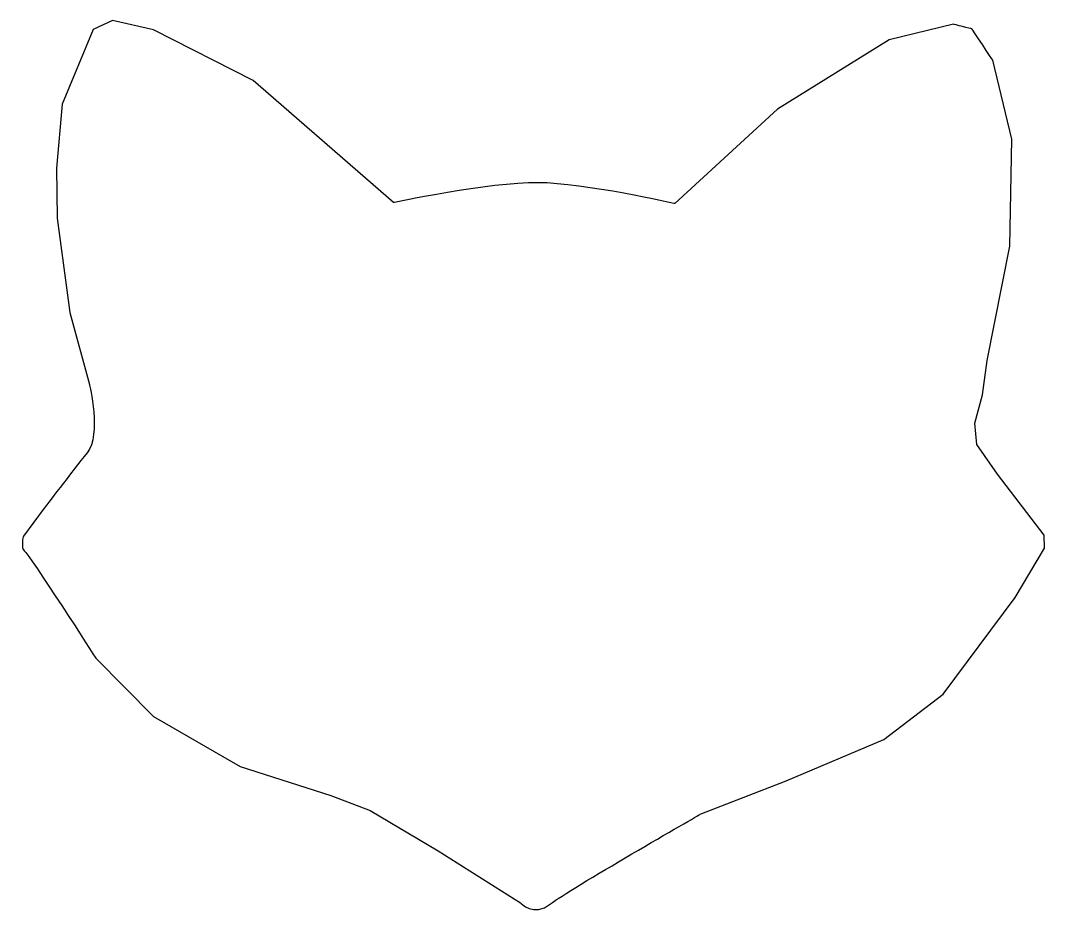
# Model space of a CAD drawing. Header units: millimetres. Extents: x 15 to 189, y 61 to 213.
import ezdxf

# ---------------------------------------------------------------- set-up
doc = ezdxf.new("R2010")
doc.units = ezdxf.units.MM
doc.layers.add('Layer_1', color=7, linetype='CONTINUOUS')

msp = doc.modelspace()

# ---------------------------------------------------------------- linework, layer by layer
at = {"layer": 'Layer_1', "color": 7}
for points in [[(78.442191, 181.95684), (54.668921, 202.654797), (37.738091, 211.262727), (30.783339, 212.8589), (27.531351, 211.342427)], [(173.39109, 212.209081), (162.46723, 209.568812), (143.58226, 197.838764), (126.16858, 181.7956)], [(27.531351, 211.342427), (22.250814, 198.644952), (21.283387, 187.80171), (21.444625, 179.33673), (23.540716, 163.33388), (26.8864, 151.12012)], [(130.44137, 78.20033), (145.01323, 83.86381), (161.60057, 90.8978), (171.63762, 98.5566), (183.85138, 115.00285), (188.83292, 123.35922), (188.77592, 125.55396), (180.85207, 135.92908), (177.37469, 140.91712), (177.00415, 144.56552), (178.3438, 149.38254), (179.11338, 155.19716), (182.9613, 174.57926), (183.27483, 192.73572), (180.05398, 206.10367)], [(19.227606, 130.11889), (15.680374, 125.36238)], [(27.974755, 104.68364), (37.729641, 94.76751), (52.442588, 86.30253), (67.840798, 81.38477), (74.491857, 78.84528), (86.020359, 71.99267), (99.967424, 63.20521)]]:
    msp.add_lwpolyline(points, dxfattribs=at)
for points in [[(176.49492, 211.443202), (176.41432, 211.463362), (173.39109, 212.209081), (173.39109, 212.209081)], [(180.05398, 206.10367), (180.05398, 206.10367), (176.57554, 211.423046), (176.49492, 211.443202)], [(102.95033, 185.34283), (94.703563, 185.40183), (78.442191, 181.95684), (78.442191, 181.95684)], [(126.16858, 181.7956), (126.16858, 181.7956), (110.77935, 185.28679), (102.95033, 185.34283)], [(26.8864, 151.12012), (26.8864, 151.12012), (28.982492, 142.61482), (26.483307, 139.511)], [(26.483307, 139.511), (23.98412, 136.40717), (19.227606, 130.11889), (19.227606, 130.11889)], [(15.680374, 125.36238), (15.680374, 125.36238), (15.196661, 123.3066), (15.881922, 122.86319)], [(15.881922, 122.86319), (16.567182, 122.41979), (27.974755, 104.68364), (27.974755, 104.68364)], [(105.08673, 63.01375), (108.01924, 65.33154), (130.44137, 78.20033), (130.44137, 78.20033)], [(99.967424, 63.20521), (99.967424, 63.20521), (102.15421, 60.69595), (105.08673, 63.01375)]]:
    msp.add_open_spline(points, degree=3, dxfattribs=at)

doc.saveas('drawing.dxf')
